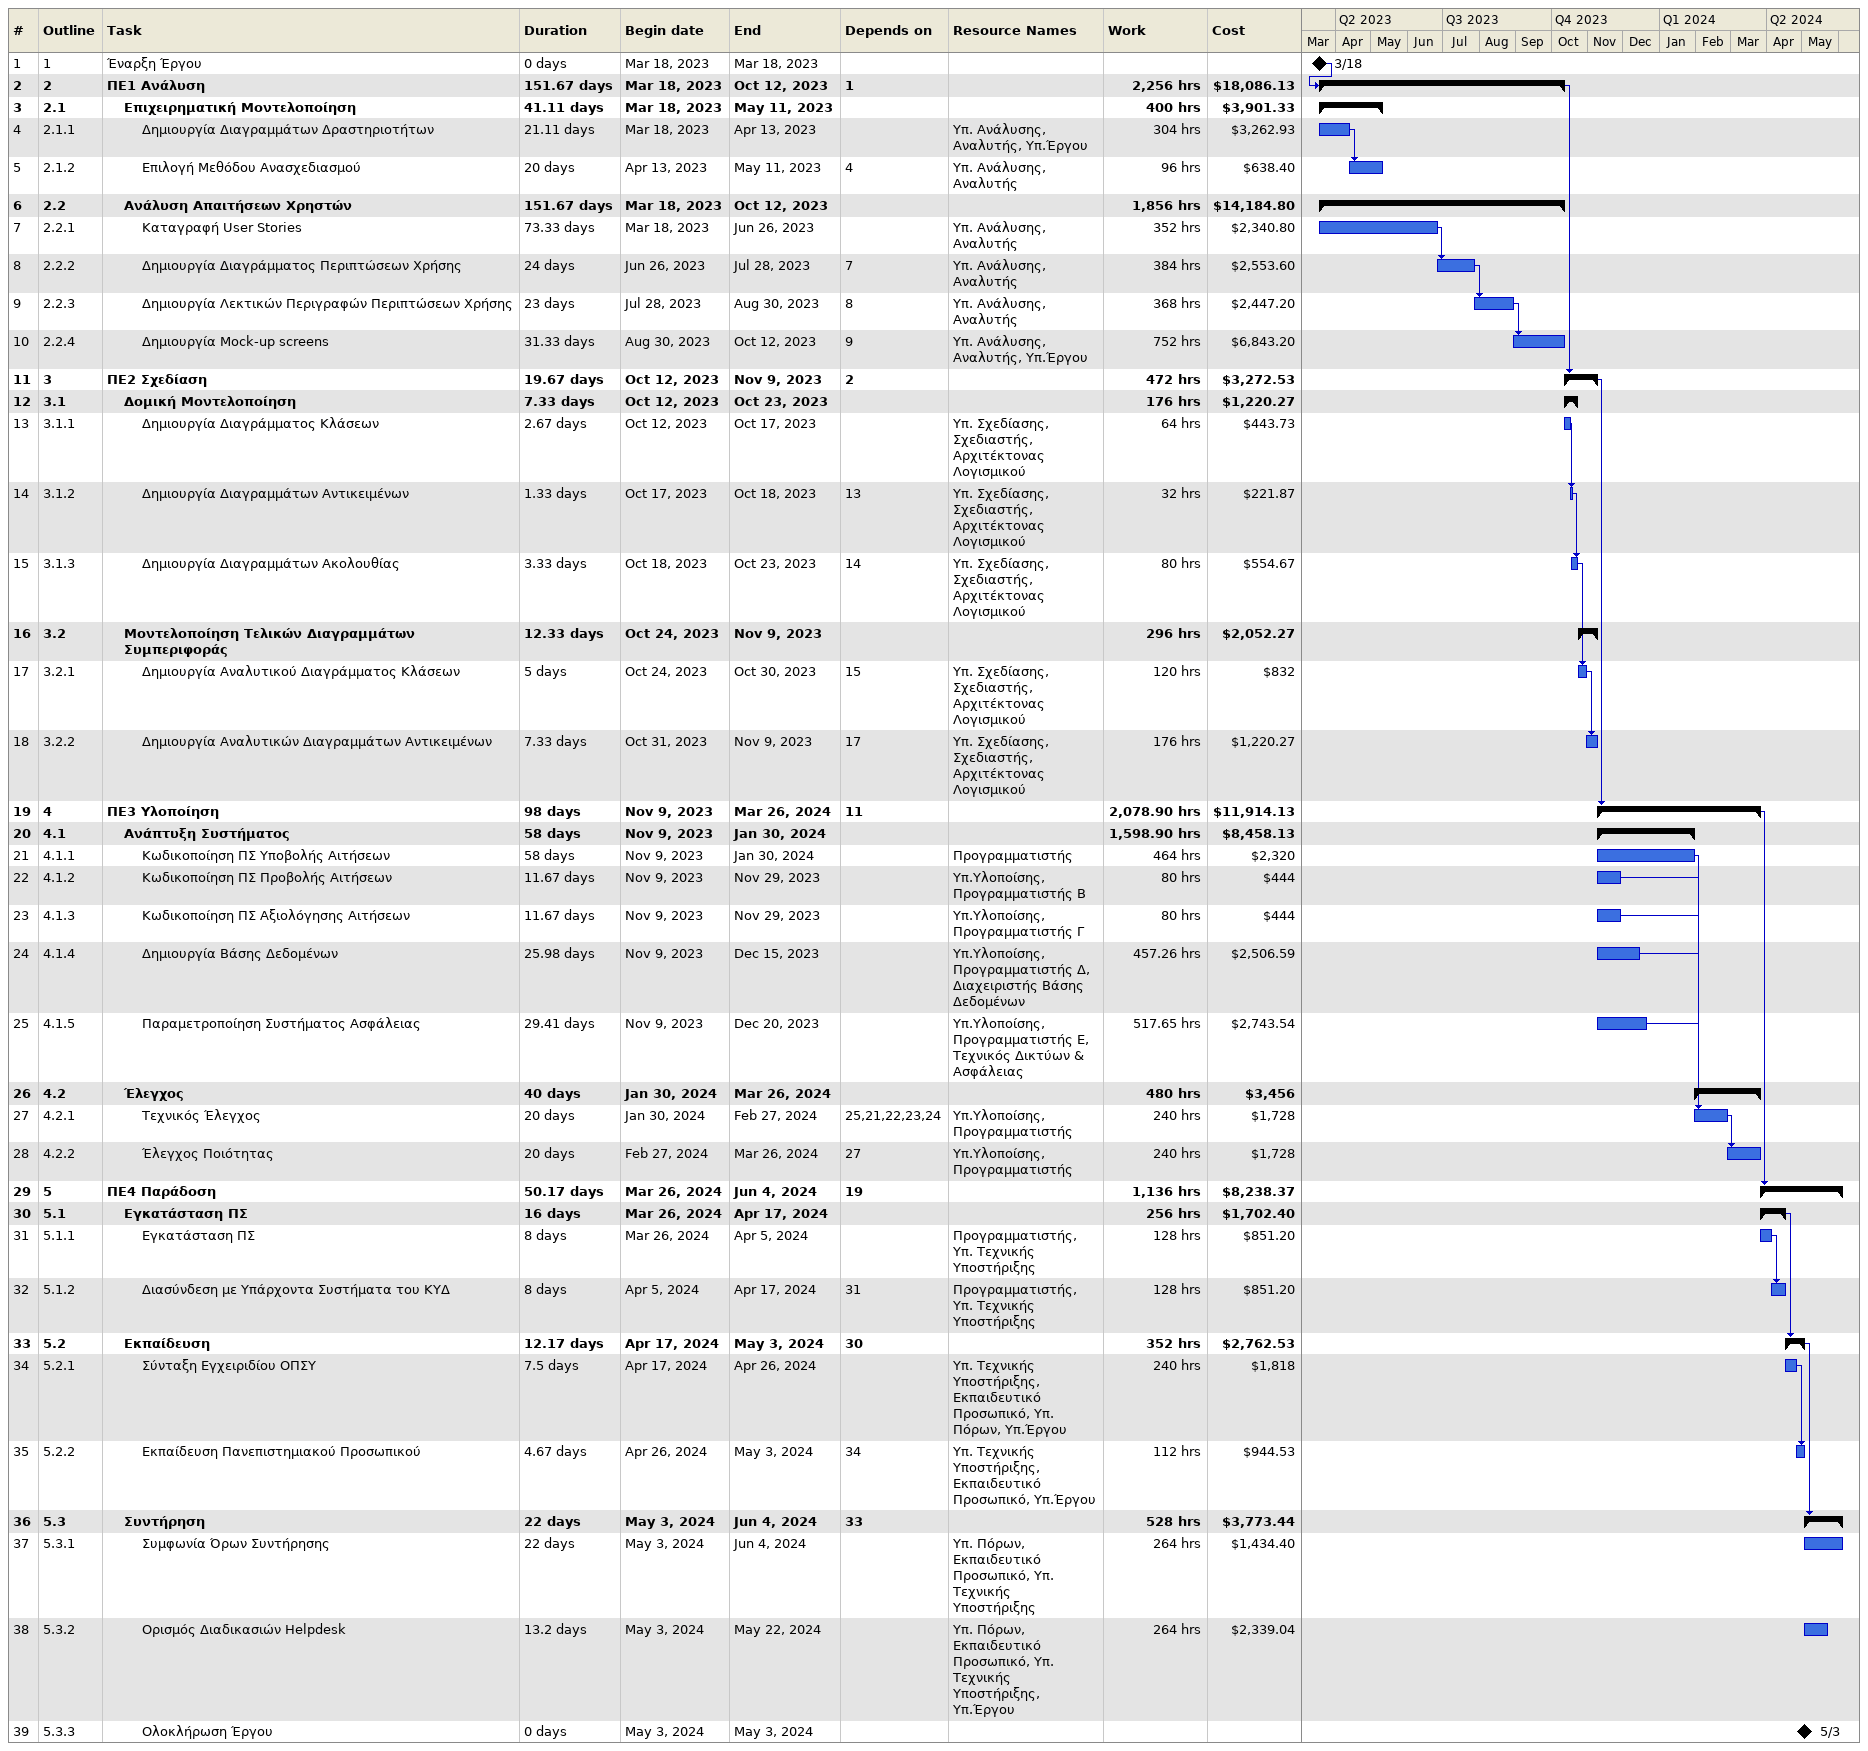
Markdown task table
| ID | WBS | Task | Duration | Start | Finish | Predecessors | Resources | Work (h) | Cost ($) |
|---|---|---|---|---|---|---|---|---|---|
| 1 | 1 | Έναρξη Έργου | 0d | 2023-03-18 | 2023-03-18 |  |  |  |  |
| 2 | 2 | **ΠΕ1 Ανάλυση** | 151.67d | 2023-03-18 | 2023-10-12 | 1 |  | 2256 | 18086.13 |
| 3 | 2.1 | **Επιχειρηματική Μοντελοποίηση** | 41.11d | 2023-03-18 | 2023-05-11 |  |  | 400 | 3901.33 |
| 4 | 2.1.1 | Δημιουργία Διαγραμμάτων Δραστηριοτήτων | 21.11d | 2023-03-18 | 2023-04-13 |  | Υπ. Ανάλυσης, Αναλυτής, Υπ.Έργου | 304 | 3262.93 |
| 5 | 2.1.2 | Επιλογή Μεθόδου Ανασχεδιασμού | 20d | 2023-04-13 | 2023-05-11 | 4 | Υπ. Ανάλυσης, Αναλυτής | 96 | 638.40 |
| 6 | 2.2 | **Ανάλυση Απαιτήσεων Χρηστών** | 151.67d | 2023-03-18 | 2023-10-12 |  |  | 1856 | 14184.80 |
| 7 | 2.2.1 | Καταγραφή User Stories | 73.33d | 2023-03-18 | 2023-06-26 |  | Υπ. Ανάλυσης, Αναλυτής | 352 | 2340.80 |
| 8 | 2.2.2 | Δημιουργία Διαγράμματος Περιπτώσεων Χρήσης | 24d | 2023-06-26 | 2023-07-28 | 7 | Υπ. Ανάλυσης, Αναλυτής | 384 | 2553.60 |
| 9 | 2.2.3 | Δημιουργία Λεκτικών Περιγραφών Περιπτώσεων Χρήσης | 23d | 2023-07-28 | 2023-08-30 | 8 | Υπ. Ανάλυσης, Αναλυτής | 368 | 2447.20 |
| 10 | 2.2.4 | Δημιουργία Mock-up screens | 31.33d | 2023-08-30 | 2023-10-12 | 9 | Υπ. Ανάλυσης, Αναλυτής, Υπ.Έργου | 752 | 6843.20 |
| 11 | 3 | **ΠΕ2 Σχεδίαση** | 19.67d | 2023-10-12 | 2023-11-09 | 2 |  | 472 | 3272.53 |
| 12 | 3.1 | **Δομική Μοντελοποίηση** | 7.33d | 2023-10-12 | 2023-10-23 |  |  | 176 | 1220.27 |
| 13 | 3.1.1 | Δημιουργία Διαγράμματος Κλάσεων | 2.67d | 2023-10-12 | 2023-10-17 |  | Υπ. Σχεδίασης, Σχεδιαστής, Αρχιτέκτονας Λογισμικού | 64 | 443.73 |
| 14 | 3.1.2 | Δημιουργία Διαγραμμάτων Αντικειμένων | 1.33d | 2023-10-17 | 2023-10-18 | 13 | Υπ. Σχεδίασης, Σχεδιαστής, Αρχιτέκτονας Λογισμικού | 32 | 221.87 |
| 15 | 3.1.3 | Δημιουργία Διαγραμμάτων Ακολουθίας | 3.33d | 2023-10-18 | 2023-10-23 | 14 | Υπ. Σχεδίασης, Σχεδιαστής, Αρχιτέκτονας Λογισμικού | 80 | 554.67 |
| 16 | 3.2 | **Μοντελοποίηση Τελικών Διαγραμμάτων Συμπεριφοράς** | 12.33d | 2023-10-24 | 2023-11-09 |  |  | 296 | 2052.27 |
| 17 | 3.2.1 | Δημιουργία Αναλυτικού Διαγράμματος Κλάσεων | 5d | 2023-10-24 | 2023-10-30 | 15 | Υπ. Σχεδίασης, Σχεδιαστής, Αρχιτέκτονας Λογισμικού | 120 | 832 |
| 18 | 3.2.2 | Δημιουργία Αναλυτικών Διαγραμμάτων Αντικειμένων | 7.33d | 2023-10-31 | 2023-11-09 | 17 | Υπ. Σχεδίασης, Σχεδιαστής, Αρχιτέκτονας Λογισμικού | 176 | 1220.27 |
| 19 | 4 | **ΠΕ3 Υλοποίηση** | 98d | 2023-11-09 | 2024-03-26 | 11 |  | 2078.90 | 11914.13 |
| 20 | 4.1 | **Ανάπτυξη Συστήματος** | 58d | 2023-11-09 | 2024-01-30 |  |  | 1598.90 | 8458.13 |
| 21 | 4.1.1 | Κωδικοποίηση ΠΣ Υποβολής Αιτήσεων | 58d | 2023-11-09 | 2024-01-30 |  | Προγραμματιστής | 464 | 2320 |
| 22 | 4.1.2 | Κωδικοποίηση ΠΣ Προβολής Αιτήσεων | 11.67d | 2023-11-09 | 2023-11-29 |  | Υπ.Υλοποίσης, Προγραμματιστής Β | 80 | 444 |
| 23 | 4.1.3 | Κωδικοποίηση ΠΣ Αξιολόγησης Αιτήσεων | 11.67d | 2023-11-09 | 2023-11-29 |  | Υπ.Υλοποίσης, Προγραμματιστής Γ | 80 | 444 |
| 24 | 4.1.4 | Δημιουργία Βάσης Δεδομένων | 25.98d | 2023-11-09 | 2023-12-15 |  | Υπ.Υλοποίσης, Προγραμματιστής Δ, Διαχειριστής Βάσης Δεδομένων | 457.26 | 2506.59 |
| 25 | 4.1.5 | Παραμετροποίηση Συστήματος Ασφάλειας | 29.41d | 2023-11-09 | 2023-12-20 |  | Υπ.Υλοποίσης, Προγραμματιστής Ε, Τεχνικός Δικτύων & Ασφάλειας | 517.65 | 2743.54 |
| 26 | 4.2 | **Έλεγχος** | 40d | 2024-01-30 | 2024-03-26 |  |  | 480 | 3456 |
| 27 | 4.2.1 | Τεχνικός Έλεγχος | 20d | 2024-01-30 | 2024-02-27 | 25, 21, 22, 23, 24 | Υπ.Υλοποίσης, Προγραμματιστής | 240 | 1728 |
| 28 | 4.2.2 | Έλεγχος Ποιότητας | 20d | 2024-02-27 | 2024-03-26 | 27 | Υπ.Υλοποίσης, Προγραμματιστής | 240 | 1728 |
| 29 | 5 | **ΠΕ4 Παράδοση** | 50.17d | 2024-03-26 | 2024-06-04 | 19 |  | 1136 | 8238.37 |
| 30 | 5.1 | **Εγκατάσταση ΠΣ** | 16d | 2024-03-26 | 2024-04-17 |  |  | 256 | 1702.40 |
| 31 | 5.1.1 | Εγκατάσταση ΠΣ | 8d | 2024-03-26 | 2024-04-05 |  | Προγραμματιστής, Υπ. Τεχνικής Υποστήριξης | 128 | 851.20 |
| 32 | 5.1.2 | Διασύνδεση με Υπάρχοντα Συστήματα του ΚΥΔ | 8d | 2024-04-05 | 2024-04-17 | 31 | Προγραμματιστής, Υπ. Τεχνικής Υποστήριξης | 128 | 851.20 |
| 33 | 5.2 | **Εκπαίδευση** | 12.17d | 2024-04-17 | 2024-05-03 | 30 |  | 352 | 2762.53 |
| 34 | 5.2.1 | Σύνταξη Εγχειριδίου ΟΠΣΥ | 7.5d | 2024-04-17 | 2024-04-26 |  | Υπ. Τεχνικής Υποστήριξης, Εκπαιδευτικό Προσωπικό, Υπ. Πόρων, Υπ.Έργου | 240 | 1818 |
| 35 | 5.2.2 | Εκπαίδευση Πανεπιστημιακού Προσωπικού | 4.67d | 2024-04-26 | 2024-05-03 | 34 | Υπ. Τεχνικής Υποστήριξης, Εκπαιδευτικό Προσωπικό, Υπ.Έργου | 112 | 944.53 |
| 36 | 5.3 | **Συντήρηση** | 22d | 2024-05-03 | 2024-06-04 | 33 |  | 528 | 3773.44 |
| 37 | 5.3.1 | Συμφωνία Όρων Συντήρησης | 22d | 2024-05-03 | 2024-06-04 |  | Υπ. Πόρων, Εκπαιδευτικό Προσωπικό, Υπ. Τεχνικής Υποστήριξης | 264 | 1434.40 |
| 38 | 5.3.2 | Ορισμός Διαδικασιών Helpdesk | 13.2d | 2024-05-03 | 2024-05-22 |  | Υπ. Πόρων, Εκπαιδευτικό Προσωπικό, Υπ. Τεχνικής Υποστήριξης, Υπ.Έργου | 264 | 2339.04 |
| 39 | 5.3.3 | Ολοκλήρωση Έργου | 0d | 2024-05-03 | 2024-05-03 |  |  |  |  |
